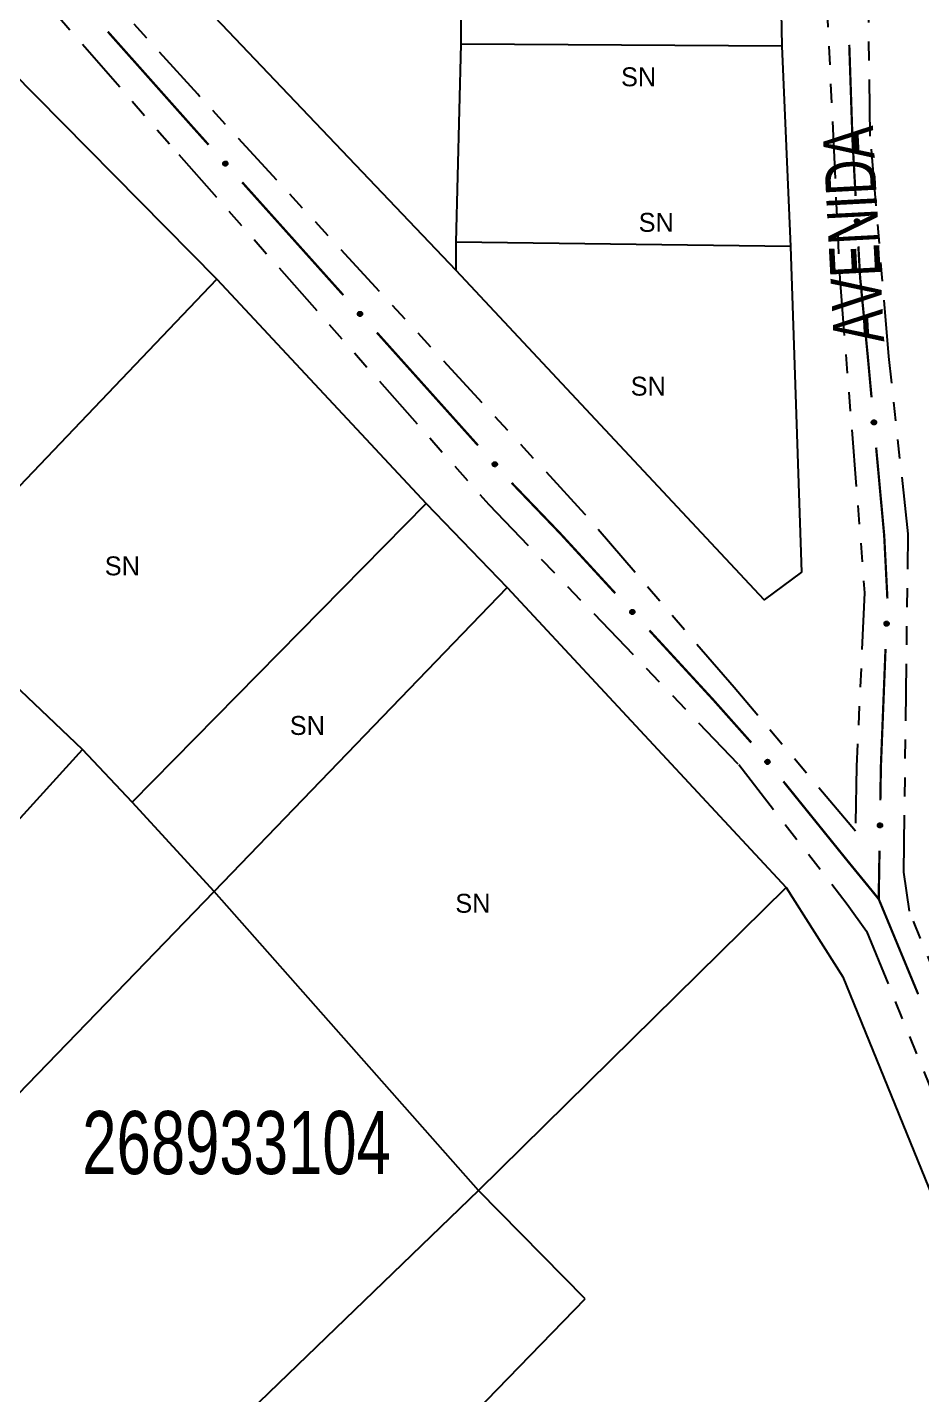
# Model space of a CAD drawing. Extents: x 207981 to 210201, y 4876477 to 4878908.
# Drawn here: x 209309.6 to 209380.5, y 4877544.4 to 4877652.8 of the extents above; entities that cross this region are included whole.
import ezdxf
from ezdxf.enums import TextEntityAlignment as Align

# ---------------------------------------------------------------- set-up
doc = ezdxf.new("R2010")
doc.units = 0
doc.header["$LTSCALE"] = 1.5
doc.header["$MEASUREMENT"] = 0
doc.linetypes.add('TRACO_25', pattern=[8, 3, -1, 1, -1, 1, -1])
for name, color, linetype in [('CD_MALHA_LOTES', 7, 'CONTINUOUS'), ('CD_TXT_QUADRA', 255, 'CONTINUOUS'), ('RU-QUADRA', 210, 'CONTINUOUS'), ('SV-EIXO-RUA-N-PAV', 6, 'CONTINUOUS'), ('SV-RUA-NAO-PAV', 7, 'CONTINUOUS'), ('SV-TXT-RUA-N-PAV', 7, 'CONTINUOUS'), ('Th_NmrPort', 1, 'CONTINUOUS')]:
    doc.layers.add(name, color=color, linetype=linetype)
doc.styles.add('ARIAL', font='ARIAL.SHX')

msp = doc.modelspace()

# ---------------------------------------------------------------- linework, layer by layer
at = {"layer": 'CD_MALHA_LOTES', "linetype": 'Continuous', "flags": 128}
for points in [[(209343.962007, 4877651.480783), (209344.007566, 4877664.003132)], [(209369.149891, 4877663.391333), (209369.384197, 4877651.324579)], [(209343.571497, 4877633.536856), (209317.016828, 4877661.438784)], [(209306.201066, 4877651.447723), (209324.598942, 4877632.840303)], [(209343.571497, 4877635.782287), (209343.962007, 4877651.480783)], [(209369.384197, 4877651.324579), (209343.962007, 4877651.480783)], [(209369.384197, 4877651.324579), (209370.087115, 4877635.430829)], [(209343.571497, 4877633.536856), (209343.571497, 4877635.782287)], [(209370.087115, 4877635.430829), (209343.571497, 4877635.782287)], [(209370.087115, 4877635.430829), (209370.946236, 4877609.618128), (209367.978362, 4877607.431273), (209343.571497, 4877633.536856)], [(209300.878673, 4877607.988501), (209324.598942, 4877632.840303)], [(209324.598942, 4877632.840303), (209341.194749, 4877615.071055)], [(209317.893566, 4877591.392695), (209341.194749, 4877615.071055)], [(209341.194749, 4877615.071055), (209347.606766, 4877608.407587)], [(209324.389399, 4877584.310141), (209347.606766, 4877608.407587)], [(209347.606766, 4877608.407587), (209369.734508, 4877584.645409)], [(209313.944184, 4877595.579585), (209300.878673, 4877607.988501)], [(209274.893583, 4877552.567329), (209313.944184, 4877595.579585)], [(209317.893566, 4877591.392695), (209313.944184, 4877595.579585)], [(209324.389399, 4877584.310141), (209317.893566, 4877591.392695)], [(209345.343701, 4877560.63178), (209369.734508, 4877584.645409)], [(209369.734508, 4877584.645409), (209374.218729, 4877577.562855), (209388.719106, 4877541.940543)], [(209278.541387, 4877536.953419), (209324.389399, 4877584.310141)], [(209345.343701, 4877560.63178), (209324.389399, 4877584.310141)], [(209345.343701, 4877560.63178), (209296.939264, 4877513.945596)], [(209353.809239, 4877552.040516), (209345.343701, 4877560.63178)], [(209339.895583, 4877537.707774), (209353.809239, 4877552.040516)]]:
    msp.add_lwpolyline(points, dxfattribs=at)
at = {"layer": 'RU-QUADRA', "linetype": 'Continuous', "flags": 128}
for points in [[(209316.548216, 4877897.384827), (209362.081663, 4877898.868764), (209364.619977, 4877825.570068), (209367.431648, 4877825.491966), (209368.525075, 4877745.710806), (209368.837483, 4877734.34697), (209369.149891, 4877723.334593), (209369.306095, 4877712.51747), (209369.115598, 4877700.843053), (209369.231913, 4877687.117812), (209369.227993, 4877675.340934), (209369.149891, 4877663.391333), (209369.384197, 4877651.324579), (209370.087115, 4877635.430829), (209370.946236, 4877609.618128), (209367.978362, 4877607.431273), (209343.571497, 4877633.536856), (209317.016828, 4877661.438784), (209316.938726, 4877665.031474), (209317.563542, 4877700.177359), (209317.87595, 4877750.553128), (209316.626318, 4877849.195913)], [(209274.195698, 4877617.400721), (209282.983699, 4877626.302561), (209306.201066, 4877651.447723), (209324.598942, 4877632.840303), (209341.194749, 4877615.071055), (209347.606766, 4877608.407587), (209369.734508, 4877584.645409), (209374.218729, 4877577.562855), (209388.719106, 4877541.940543), (209355.778943, 4877518.765085), (209345.804696, 4877511.766348), (209337.59061, 4877505.857235), (209331.220502, 4877501.373015), (209316.301039, 4877490.853955), (209304.985716, 4877504.306617), (209296.939264, 4877513.945596), (209278.541387, 4877536.953419), (209274.893252, 4877540.796972), (209269.431578, 4877546.551207), (209255.722985, 4877564.130461), (209240.401617, 4877583.161213), (209251.691046, 4877594.934475), (209266.528582, 4877608.965623)]]:
    msp.add_lwpolyline(points, close=True, dxfattribs=at)
at = {"layer": 'SV-EIXO-RUA-N-PAV', "const_width": 0.18}
for points in [[(209322.462111, 4877645.157828), (209315.960216, 4877652.465742)], [(209374.734707, 4877651.425895), (209374.971058, 4877644.429886)], [(209322.60787, 4877644.995223), (209322.462111, 4877645.157828)], [(209323.942838, 4877643.505974), (209322.60787, 4877644.995223)], [(209374.971058, 4877644.429886), (209374.98714, 4877643.953874)], [(209374.98714, 4877643.953874), (209375.237082, 4877639.437068)], [(209334.622575, 4877631.591981), (209326.612772, 4877640.527475)], [(209375.458088, 4877635.443178), (209375.56859, 4877633.446233)], [(209375.56859, 4877633.446233), (209375.594218, 4877632.983101)], [(209375.594218, 4877632.983101), (209376.12993, 4877627.472922)], [(209345.302312, 4877619.677989), (209337.292509, 4877628.613483)], [(209376.12993, 4877627.472922), (209376.201297, 4877626.738867)], [(209376.201297, 4877626.738867), (209376.499355, 4877623.490027)], [(209376.864793, 4877619.506755), (209377.41295, 4877613.531847)], [(209351.846742, 4877612.671485), (209347.975427, 4877616.702442)], [(209352.125046, 4877612.3689), (209351.846742, 4877612.671485)], [(209377.41295, 4877613.531847), (209377.502179, 4877612.559252)], [(209377.502179, 4877612.559252), (209377.757272, 4877607.542413)], [(209356.186795, 4877607.95277), (209352.125046, 4877612.3689)], [(209364.008715, 4877599.4484), (209358.894627, 4877605.008684)], [(209377.608531, 4877603.545577), (209377.253545, 4877594.55258)], [(209364.304681, 4877599.115438), (209364.008715, 4877599.4484)], [(209366.962137, 4877596.125801), (209364.304681, 4877599.115438)], [(209377.242002, 4877594.260176), (209377.197443, 4877591.553175)], [(209377.253545, 4877594.55258), (209377.242002, 4877594.260176)], [(209374.456584, 4877586.91912), (209369.510084, 4877593.043358)], [(209377.131608, 4877587.553717), (209377.082232, 4877584.554123)], [(209374.537351, 4877586.820292), (209374.456584, 4877586.91912)], [(209377.068551, 4877583.723031), (209374.537351, 4877586.820292)], [(209377.082232, 4877584.554123), (209377.068551, 4877583.723031)], [(209377.068551, 4877583.723031), (209380.196289, 4877576.176742)]]:
    msp.add_lwpolyline(points, dxfattribs=at)
at = {"layer": 'SV-EIXO-RUA-N-PAV'}
for points in [[(209325.29174, 4877641.836259), (209325.242872, 4877641.838235), (209325.201276, 4877641.849926), (209325.169389, 4877641.869662), (209325.145759, 4877641.89445), (209325.124441, 4877641.922532), (209325.109194, 4877641.955586), (209325.100398, 4877641.996021), (209325.102036, 4877642.045057), (209325.116813, 4877642.086881), (209325.134489, 4877642.119177), (209325.158918, 4877642.145305), (209325.186545, 4877642.165558), (209325.221403, 4877642.18026), (209325.262467, 4877642.188774), (209325.311735, 4877642.185934), (209325.352436, 4877642.174192), (209325.382777, 4877642.154293), (209325.408889, 4877642.129568), (209325.430309, 4877642.100638), (209325.445089, 4877642.068105), (209325.453587, 4877642.026744), (209325.450139, 4877641.978154), (209325.438892, 4877641.937426), (209325.419424, 4877641.906814), (209325.394503, 4877641.881655), (209325.366597, 4877641.85993), (209325.334008, 4877641.84322), (209325.29174, 4877641.836259)], [(209375.449558, 4877637.589666), (209375.486458, 4877637.557566), (209375.511608, 4877637.522432), (209375.52415, 4877637.487091), (209375.52709, 4877637.452971), (209375.526165, 4877637.417726), (209375.517394, 4877637.382398), (209375.498973, 4877637.345343), (209375.467032, 4877637.308102), (209375.429347, 4877637.284704), (209375.395357, 4877637.270554), (209375.359956, 4877637.26544), (209375.325732, 4877637.266912), (209375.289336, 4877637.277237), (209375.251967, 4877637.296271), (209375.215297, 4877637.329295), (209375.190877, 4877637.363909), (209375.179643, 4877637.398411), (209375.174728, 4877637.434034), (209375.176102, 4877637.470005), (209375.184912, 4877637.504634), (209375.204145, 4877637.542224), (209375.237219, 4877637.577986), (209375.271464, 4877637.602736), (209375.305799, 4877637.614451), (209375.340979, 4877637.618501), (209375.376341, 4877637.618004), (209375.412221, 4877637.610665), (209375.449558, 4877637.589666)], [(209335.971478, 4877629.922267), (209335.922609, 4877629.924243), (209335.881013, 4877629.935934), (209335.849126, 4877629.95567), (209335.825496, 4877629.980457), (209335.804178, 4877630.008539), (209335.788931, 4877630.041593), (209335.780135, 4877630.082028), (209335.781773, 4877630.131064), (209335.79655, 4877630.172888), (209335.814227, 4877630.205185), (209335.838655, 4877630.231313), (209335.866282, 4877630.251565), (209335.901141, 4877630.266268), (209335.942204, 4877630.274781), (209335.991472, 4877630.271941), (209336.032173, 4877630.2602), (209336.062514, 4877630.2403), (209336.088626, 4877630.215575), (209336.110047, 4877630.186645), (209336.124826, 4877630.154112), (209336.133324, 4877630.112752), (209336.129876, 4877630.064162), (209336.118629, 4877630.023434), (209336.099161, 4877629.992821), (209336.07424, 4877629.967662), (209336.046334, 4877629.945938), (209336.013746, 4877629.929228), (209335.971478, 4877629.922267)], [(209376.778568, 4877621.651527), (209376.816606, 4877621.620784), (209376.843011, 4877621.586583), (209376.856824, 4877621.551719), (209376.860996, 4877621.517729), (209376.861349, 4877621.482473), (209376.853862, 4877621.44685), (209376.836795, 4877621.409153), (209376.806222, 4877621.37078), (209376.769409, 4877621.346033), (209376.735954, 4877621.330662), (209376.70076, 4877621.32427), (209376.666506, 4877621.324502), (209376.62976, 4877621.333503), (209376.591727, 4877621.351172), (209376.553885, 4877621.382847), (209376.528228, 4877621.416554), (209376.515753, 4877621.450627), (209376.509551, 4877621.486048), (209376.509623, 4877621.522045), (209376.517173, 4877621.556971), (209376.535032, 4877621.595233), (209376.566791, 4877621.632169), (209376.600117, 4877621.658142), (209376.634006, 4877621.671092), (209376.669016, 4877621.676413), (209376.704372, 4877621.677196), (209376.740495, 4877621.671161), (209376.778568, 4877621.651527)], [(209346.651215, 4877618.008275), (209346.602346, 4877618.01025), (209346.56075, 4877618.021941), (209346.528863, 4877618.041677), (209346.505233, 4877618.066465), (209346.483915, 4877618.094547), (209346.468668, 4877618.127601), (209346.459872, 4877618.168036), (209346.46151, 4877618.217072), (209346.476287, 4877618.258896), (209346.493964, 4877618.291192), (209346.518392, 4877618.31732), (209346.546019, 4877618.337573), (209346.580878, 4877618.352275), (209346.621942, 4877618.360789), (209346.671209, 4877618.357949), (209346.71191, 4877618.346208), (209346.742251, 4877618.326308), (209346.768363, 4877618.301583), (209346.789784, 4877618.272653), (209346.804563, 4877618.24012), (209346.813061, 4877618.198759), (209346.809613, 4877618.15017), (209346.798366, 4877618.109441), (209346.778898, 4877618.078829), (209346.753977, 4877618.05367), (209346.726071, 4877618.031945), (209346.693483, 4877618.015235), (209346.651215, 4877618.008275)], [(209357.556955, 4877606.300455), (209357.508065, 4877606.301805), (209357.466323, 4877606.312963), (209357.434186, 4877606.33229), (209357.410241, 4877606.356773), (209357.388565, 4877606.384579), (209357.372897, 4877606.417436), (209357.363584, 4877606.457755), (209357.364594, 4877606.506807), (209357.378834, 4877606.548817), (209357.396096, 4877606.581337), (209357.420188, 4877606.607776), (209357.447554, 4877606.62838), (209357.482222, 4877606.643527), (209357.523173, 4877606.652566), (209357.572473, 4877606.650357), (209357.613321, 4877606.639137), (209357.643914, 4877606.619628), (209357.67034, 4877606.595239), (209357.692129, 4877606.566585), (209357.707324, 4877606.534244), (209357.71635, 4877606.492996), (209357.713525, 4877606.444366), (209357.7028, 4877606.403497), (209357.683725, 4877606.372638), (209357.659128, 4877606.347162), (209357.631503, 4877606.325082), (209357.59913, 4877606.307956), (209357.556955, 4877606.300455)], [(209377.803079, 4877605.683247), (209377.836777, 4877605.647801), (209377.858491, 4877605.610445), (209377.867633, 4877605.574076), (209377.867333, 4877605.539831), (209377.863079, 4877605.504832), (209377.851005, 4877605.470491), (209377.829162, 4877605.435346), (209377.793841, 4877605.401292), (209377.754112, 4877605.381564), (209377.718936, 4877605.370693), (209377.683209, 4877605.368951), (209377.649278, 4877605.373653), (209377.614022, 4877605.387374), (209377.578621, 4877605.409858), (209377.545239, 4877605.446203), (209377.524203, 4877605.482971), (209377.516283, 4877605.518381), (209377.514759, 4877605.554309), (209377.51953, 4877605.589989), (209377.531577, 4877605.62363), (209377.554278, 4877605.659232), (209377.590588, 4877605.691705), (209377.62702, 4877605.713105), (209377.662309, 4877605.721519), (209377.697715, 4877605.722223), (209377.732871, 4877605.718384), (209377.767896, 4877605.707684), (209377.803079, 4877605.683247)], [(209368.258053, 4877594.418298), (209368.209351, 4877594.422782), (209368.168411, 4877594.436595), (209368.13758, 4877594.457944), (209368.115256, 4877594.483913), (209368.095408, 4877594.513053), (209368.08188, 4877594.546847), (209368.075174, 4877594.587681), (209368.079329, 4877594.636568), (209368.096236, 4877594.677577), (209368.115549, 4877594.708923), (209368.141288, 4877594.733761), (209368.169919, 4877594.752567), (209368.205487, 4877594.765458), (209368.246934, 4877594.771851), (209368.29599, 4877594.766483), (209368.336034, 4877594.752665), (209368.365313, 4877594.731233), (209368.390119, 4877594.705199), (209368.410025, 4877594.675206), (209368.423113, 4877594.641957), (209368.429474, 4877594.600214), (209368.423534, 4877594.551866), (209368.41021, 4877594.511769), (209368.389194, 4877594.482198), (209368.363013, 4877594.458352), (209368.334028, 4877594.438091), (209368.300623, 4877594.423077), (209368.258053, 4877594.418298)], [(209377.276956, 4877589.695295), (209377.31146, 4877589.660632), (209377.334026, 4877589.623786), (209377.344003, 4877589.587637), (209377.344489, 4877589.553394), (209377.341041, 4877589.518306), (209377.32976, 4877589.483697), (209377.308731, 4877589.448059), (209377.274202, 4877589.413202), (209377.234937, 4877589.392566), (209377.200021, 4877589.380889), (209377.164344, 4877589.378326), (209377.130313, 4877589.382246), (209377.094751, 4877589.395153), (209377.058843, 4877589.416817), (209377.024634, 4877589.452385), (209377.002758, 4877589.48866), (209376.994026, 4877589.523878), (209376.991676, 4877589.559762), (209376.995626, 4877589.595542), (209377.006895, 4877589.629451), (209377.028773, 4877589.665566), (209377.064326, 4877589.698865), (209377.100256, 4877589.721097), (209377.135343, 4877589.730321), (209377.170723, 4877589.731838), (209377.205958, 4877589.728808), (209377.24122, 4877589.718916), (209377.276956, 4877589.695295)]]:
    msp.add_lwpolyline(points, close=True, dxfattribs=at)
for points in [[(209325.29174, 4877641.836259), (209325.100398, 4877641.996021)], [(209325.334008, 4877641.84322), (209325.102036, 4877642.045057)], [(209325.313652, 4877641.841566), (209325.10497, 4877642.01917)], [(209325.242872, 4877641.838235), (209325.109194, 4877641.955586)], [(209325.265165, 4877641.838417), (209325.110046, 4877641.970578)], [(209325.347251, 4877641.855192), (209325.112156, 4877642.062261)], [(209325.366597, 4877641.85993), (209325.116813, 4877642.086881)], [(209325.219131, 4877641.844797), (209325.123461, 4877641.933125)], [(209325.201276, 4877641.849926), (209325.124441, 4877641.922532)], [(209325.377206, 4877641.872881), (209325.127644, 4877642.098135)], [(209325.394503, 4877641.881655), (209325.134489, 4877642.119177)], [(209325.405551, 4877641.896457), (209325.149823, 4877642.132676)], [(209325.419424, 4877641.906814), (209325.158918, 4877642.145305)], [(209325.427414, 4877641.925218), (209325.175119, 4877642.153519)], [(209325.438892, 4877641.937426), (209325.186545, 4877642.165558)], [(209325.443813, 4877641.960075), (209325.207912, 4877642.170087)], [(209325.450139, 4877641.978154), (209325.221403, 4877642.18026)], [(209325.448161, 4877642.004287), (209325.244348, 4877642.182591)], [(209325.453587, 4877642.026744), (209325.262467, 4877642.188774)], [(209325.44389, 4877642.049937), (209325.292625, 4877642.181887)], [(209325.445089, 4877642.068105), (209325.311735, 4877642.185934)], [(209325.434329, 4877642.087179), (209325.336732, 4877642.175612)], [(209325.430309, 4877642.100638), (209325.352436, 4877642.174192)], [(209375.181382, 4877637.483021), (209375.202244, 4877637.352981)], [(209375.184912, 4877637.504634), (209375.215297, 4877637.329295)], [(209375.197209, 4877637.518062), (209375.23274, 4877637.320503)], [(209375.204145, 4877637.542224), (209375.251967, 4877637.296271)], [(209375.222422, 4877637.556356), (209375.269972, 4877637.289765)], [(209375.237219, 4877637.577986), (209375.289336, 4877637.277237)], [(209375.253462, 4877637.588139), (209375.306225, 4877637.276738)], [(209375.271464, 4877637.602736), (209375.325732, 4877637.266912)], [(209375.288056, 4877637.605086), (209375.342176, 4877637.269162)], [(209375.305799, 4877637.614451), (209375.359956, 4877637.26544)], [(209375.323102, 4877637.613858), (209375.37495, 4877637.269609)], [(209375.340979, 4877637.618501), (209375.395357, 4877637.270554)], [(209375.359963, 4877637.614532), (209375.413858, 4877637.282694)], [(209375.376341, 4877637.618004), (209375.429347, 4877637.284704)], [(209375.394401, 4877637.609604), (209375.448376, 4877637.301004)], [(209375.412221, 4877637.610665), (209375.467032, 4877637.308102)], [(209375.429141, 4877637.599227), (209375.48093, 4877637.330137)], [(209375.449558, 4877637.589666), (209375.498973, 4877637.345343)], [(209375.468948, 4877637.571364), (209375.507354, 4877637.371231)], [(209375.486458, 4877637.557566), (209375.517394, 4877637.382398)], [(209375.500881, 4877637.5376), (209375.520306, 4877637.408847)], [(209375.511608, 4877637.522432), (209375.526165, 4877637.417726)], [(209375.176102, 4877637.470005), (209375.190877, 4877637.363909)], [(209335.971478, 4877629.922267), (209335.780135, 4877630.082028)], [(209336.013746, 4877629.929228), (209335.781773, 4877630.131064)], [(209335.993389, 4877629.927574), (209335.784707, 4877630.105178)], [(209335.922609, 4877629.924243), (209335.788931, 4877630.041593)], [(209335.944902, 4877629.924425), (209335.789783, 4877630.056585)], [(209336.026988, 4877629.941199), (209335.791893, 4877630.148269)], [(209336.046334, 4877629.945938), (209335.79655, 4877630.172888)], [(209335.898868, 4877629.930805), (209335.803198, 4877630.019133)], [(209335.881013, 4877629.935934), (209335.804178, 4877630.008539)], [(209336.056943, 4877629.958889), (209335.807381, 4877630.184142)], [(209336.07424, 4877629.967662), (209335.814227, 4877630.205185)], [(209336.085288, 4877629.982464), (209335.82956, 4877630.218684)], [(209336.099161, 4877629.992821), (209335.838655, 4877630.231313)], [(209336.107151, 4877630.011225), (209335.854856, 4877630.239527)], [(209336.118629, 4877630.023434), (209335.866282, 4877630.251565)], [(209336.12355, 4877630.046083), (209335.887649, 4877630.256095)], [(209336.129876, 4877630.064162), (209335.901141, 4877630.266268)], [(209336.127898, 4877630.090295), (209335.924086, 4877630.268599)], [(209336.133324, 4877630.112752), (209335.942204, 4877630.274781)], [(209336.123627, 4877630.135944), (209335.972362, 4877630.267894)], [(209336.124826, 4877630.154112), (209335.991472, 4877630.271941)], [(209336.114066, 4877630.173186), (209336.016469, 4877630.26162)], [(209336.110047, 4877630.186645), (209336.032173, 4877630.2602)], [(209376.509623, 4877621.522045), (209376.528228, 4877621.416554)], [(209376.514427, 4877621.535245), (209376.539983, 4877621.406045)], [(209376.517173, 4877621.556971), (209376.553885, 4877621.382847)], [(209376.528975, 4877621.570836), (209376.571635, 4877621.374692)], [(209376.535032, 4877621.595233), (209376.591727, 4877621.351172)], [(209376.552786, 4877621.610017), (209376.609956, 4877621.345322)], [(209376.566791, 4877621.632169), (209376.62976, 4877621.333503)], [(209376.582655, 4877621.642903), (209376.646656, 4877621.333616)], [(209376.600117, 4877621.658142), (209376.666506, 4877621.324502)], [(209376.616613, 4877621.661091), (209376.682858, 4877621.327346)], [(209376.634006, 4877621.671092), (209376.70076, 4877621.32427)], [(209376.651319, 4877621.671126), (209376.715594, 4877621.328979)], [(209376.669016, 4877621.676413), (209376.735954, 4877621.330662)], [(209376.688131, 4877621.673133), (209376.754003, 4877621.343464)], [(209376.704372, 4877621.677196), (209376.769409, 4877621.346033)], [(209376.722725, 4877621.669456), (209376.787836, 4877621.363011)], [(209376.740495, 4877621.671161), (209376.806222, 4877621.37078)], [(209376.757817, 4877621.660343), (209376.819313, 4877621.393304)], [(209376.778568, 4877621.651527), (209376.836795, 4877621.409153)], [(209376.798607, 4877621.633939), (209376.844233, 4877621.435328)], [(209376.816606, 4877621.620784), (209376.853862, 4877621.44685)], [(209376.831742, 4877621.601353), (209376.855814, 4877621.473387)], [(209376.843011, 4877621.586583), (209376.861349, 4877621.482473)], [(209346.651215, 4877618.008275), (209346.459872, 4877618.168036)], [(209346.693483, 4877618.015235), (209346.46151, 4877618.217072)], [(209346.673126, 4877618.013581), (209346.464444, 4877618.191185)], [(209346.602346, 4877618.01025), (209346.468668, 4877618.127601)], [(209346.624639, 4877618.010432), (209346.46952, 4877618.142593)], [(209346.706725, 4877618.027207), (209346.47163, 4877618.234276)], [(209346.726071, 4877618.031945), (209346.476287, 4877618.258896)], [(209346.578605, 4877618.016812), (209346.482935, 4877618.105141)], [(209346.56075, 4877618.021941), (209346.483915, 4877618.094547)], [(209346.73668, 4877618.044896), (209346.487118, 4877618.27015)], [(209346.753977, 4877618.05367), (209346.493964, 4877618.291192)], [(209346.765025, 4877618.068472), (209346.509297, 4877618.304691)], [(209346.778898, 4877618.078829), (209346.518392, 4877618.31732)], [(209346.786888, 4877618.097233), (209346.534593, 4877618.325534)], [(209346.798366, 4877618.109441), (209346.546019, 4877618.337573)], [(209346.803287, 4877618.13209), (209346.567386, 4877618.342103)], [(209346.809613, 4877618.15017), (209346.580878, 4877618.352275)], [(209346.807635, 4877618.176303), (209346.603823, 4877618.354607)], [(209346.813061, 4877618.198759), (209346.621942, 4877618.360789)], [(209346.803364, 4877618.221952), (209346.652099, 4877618.353902)], [(209346.804563, 4877618.24012), (209346.671209, 4877618.357949)], [(209346.793803, 4877618.259194), (209346.696206, 4877618.347627)], [(209346.789784, 4877618.272653), (209346.71191, 4877618.346208)], [(209357.556955, 4877606.300455), (209357.363584, 4877606.457755)], [(209357.59913, 4877606.307956), (209357.364594, 4877606.506807)], [(209357.578797, 4877606.306042), (209357.367859, 4877606.480961)], [(209357.508065, 4877606.301805), (209357.372897, 4877606.417436)], [(209357.530354, 4877606.302273), (209357.373557, 4877606.432437)], [(209357.612219, 4877606.320096), (209357.374493, 4877606.52414)], [(209357.631503, 4877606.325082), (209357.378834, 4877606.548817)], [(209357.484243, 4877606.308063), (209357.38745, 4877606.39516)], [(209357.466323, 4877606.312963), (209357.388565, 4877606.384579)], [(209357.641945, 4877606.338168), (209357.38952, 4877606.560209)], [(209357.659128, 4877606.347162), (209357.396096, 4877606.581337)], [(209357.669986, 4877606.362104), (209357.411256, 4877606.595031)], [(209357.683725, 4877606.372638), (209357.420188, 4877606.607776)], [(209357.691479, 4877606.391142), (209357.436283, 4877606.616196)], [(209357.7028, 4877606.403497), (209357.447554, 4877606.62838)], [(209357.70743, 4877606.426207), (209357.468862, 4877606.633183)], [(209357.713525, 4877606.444366), (209357.482222, 4877606.643527)], [(209357.711212, 4877606.470471), (209357.505135, 4877606.646152)], [(209357.71635, 4877606.492996), (209357.523173, 4877606.652566)], [(209357.706358, 4877606.516062), (209357.553416, 4877606.646066)], [(209357.707324, 4877606.534244), (209357.572473, 4877606.650357)], [(209357.696321, 4877606.553179), (209357.5976, 4877606.640356)], [(209357.692129, 4877606.566585), (209357.613321, 4877606.639137)], [(209377.51953, 4877605.589989), (209377.524203, 4877605.482971)], [(209377.526017, 4877605.602448), (209377.534485, 4877605.471017)], [(209377.531577, 4877605.62363), (209377.545239, 4877605.446203)], [(209377.545088, 4877605.635834), (209377.561772, 4877605.4358)], [(209377.554278, 4877605.659232), (209377.578621, 4877605.409858)], [(209377.57381, 4877605.671571), (209377.59593, 4877605.401678)], [(209377.590588, 4877605.691705), (209377.614022, 4877605.387374)], [(209377.607717, 4877605.700276), (209377.630788, 4877605.385281)], [(209377.62702, 4877605.713105), (209377.649278, 4877605.373653)], [(209377.643759, 4877605.713875), (209377.665862, 4877605.374337)], [(209377.662309, 4877605.721519), (209377.683209, 4877605.368951)], [(209377.679478, 4877605.719293), (209377.698531, 4877605.371682)], [(209377.697715, 4877605.722223), (209377.718936, 4877605.370693)], [(209377.716238, 4877605.716476), (209377.738502, 4877605.381029)], [(209377.732871, 4877605.718384), (209377.754112, 4877605.381564)], [(209377.750055, 4877605.708313), (209377.774598, 4877605.395991)], [(209377.767896, 4877605.707684), (209377.793841, 4877605.401292)], [(209377.783657, 4877605.694696), (209377.809761, 4877605.421915)], [(209377.803079, 4877605.683247), (209377.829162, 4877605.435346)], [(209377.82065, 4877605.663193), (209377.839954, 4877605.460325)], [(209377.836777, 4877605.647801), (209377.851005, 4877605.470491)], [(209377.849247, 4877605.626559), (209377.856405, 4877605.496546)], [(209377.858491, 4877605.610445), (209377.863079, 4877605.504832)], [(209368.258053, 4877594.418298), (209368.075174, 4877594.587681)], [(209368.300623, 4877594.423077), (209368.079329, 4877594.636568)], [(209368.280209, 4877594.422472), (209368.080929, 4877594.610565)], [(209368.209351, 4877594.422782), (209368.08188, 4877594.546847)], [(209368.231624, 4877594.421818), (209368.083502, 4877594.561776)], [(209368.314463, 4877594.434353), (209368.09032, 4877594.653229)], [(209368.185979, 4877594.430556), (209368.094974, 4877594.523683)], [(209368.168411, 4877594.436595), (209368.095408, 4877594.513053)], [(209368.334028, 4877594.438091), (209368.096236, 4877594.677577)], [(209368.345288, 4877594.450479), (209368.107631, 4877594.68826)], [(209368.363013, 4877594.458352), (209368.115549, 4877594.708923)], [(209368.374807, 4877594.472567), (209368.131556, 4877594.721616)], [(209368.389194, 4877594.482198), (209368.141288, 4877594.733761)], [(209368.398119, 4877594.500167), (209368.15789, 4877594.741131)], [(209368.41021, 4877594.511769), (209368.169919, 4877594.752567)], [(209368.416288, 4877594.534135), (209368.191491, 4877594.755993)], [(209368.423534, 4877594.551866), (209368.205487, 4877594.765458)], [(209368.422902, 4877594.578066), (209368.228521, 4877594.766608)], [(209368.429474, 4877594.600214), (209368.246934, 4877594.771851)], [(209368.420983, 4877594.623874), (209368.276698, 4877594.763423)], [(209368.423113, 4877594.641957), (209368.29599, 4877594.766483)], [(209368.413348, 4877594.661558), (209368.320424, 4877594.75489)], [(209368.410025, 4877594.675206), (209368.336034, 4877594.752665)], [(209376.995626, 4877589.595542), (209377.002758, 4877589.48866)], [(209377.001825, 4877589.608147), (209377.013312, 4877589.476946)], [(209377.006895, 4877589.629451), (209377.024634, 4877589.452385)], [(209377.020122, 4877589.641963), (209377.041402, 4877589.442366)], [(209377.028773, 4877589.665566), (209377.058843, 4877589.416817)], [(209377.048016, 4877589.678351), (209377.076335, 4877589.409038)], [(209377.064326, 4877589.698865), (209377.094751, 4877589.395153)], [(209377.081254, 4877589.707827), (209377.111561, 4877589.393446)], [(209377.100256, 4877589.721097), (209377.130313, 4877589.382246)], [(209377.116974, 4877589.722251), (209377.146877, 4877589.383312)], [(209377.135343, 4877589.730321), (209377.164344, 4877589.378326)], [(209377.152559, 4877589.728489), (209377.179598, 4877589.381408)], [(209377.170723, 4877589.731838), (209377.200021, 4877589.380889)], [(209377.189373, 4877589.726518), (209377.219344, 4877589.391672)], [(209377.205958, 4877589.728808), (209377.234937, 4877589.392566)], [(209377.223369, 4877589.719135), (209377.255086, 4877589.40746)], [(209377.24122, 4877589.718916), (209377.274202, 4877589.413202)], [(209377.257276, 4877589.706295), (209377.289644, 4877589.434185)], [(209377.276956, 4877589.695295), (209377.308731, 4877589.448059)], [(209377.294983, 4877589.67565), (209377.318946, 4877589.473279)], [(209377.31146, 4877589.660632), (209377.32976, 4877589.483697)], [(209377.324415, 4877589.639684), (209377.33456, 4877589.509869)], [(209377.334026, 4877589.623786), (209377.341041, 4877589.518306)]]:
    msp.add_lwpolyline(points, dxfattribs=at)
at = {"layer": 'SV-RUA-NAO-PAV', "linetype": 'TRACO_25'}
for points in [[(209369.790042, 4877753.400034, 7.461523), (209371.65509, 4877734.683722, 7.536377), (209372.549561, 4877725.374944, 7.536377), (209371.946473, 4877719.985234, 7.536377), (209370.726328, 4877710.277149, 7.536377), (209371.059136, 4877696.227047, 7.636185), (209372.469179, 4877677.978697, 7.810846), (209372.838193, 4877657.325589, 8.808916), (209373.980024, 4877632.869256, 9.582419), (209375.950237, 4877607.999307, 10.405827), (209375.306676, 4877594.236442, 10.730199), (209375.223977, 4877589.102201, 10.555536), (209365.598551, 4877600.498423, 10.780102), (209353.772908, 4877614.235356, 10.87991), (209323.088056, 4877647.505118, 10.680295), (209313.802378, 4877657.709345, 10.60544), (209312.904485, 4877663.454715, 10.60544), (209312.867229, 4877672.0512, 10.60544), (209313.629338, 4877701.589003, 10.006598), (209314.836772, 4877754.356365, 9.432709)], [(209400.540314, 4877542.011369, 11.254185), (209398.68377, 4877541.822356, 11.254185), (209397.631887, 4877542.874238, 11.254185), (209395.668373, 4877545.118254, 11.254185), (209392.692772, 4877549.966528, 11.254185), (209379.521497, 4877582.749986, 10.830006), (209379.056998, 4877585.85921, 10.830006), (209379.405679, 4877612.675889, 10.056502), (209377.875983, 4877626.711543, 9.532516), (209376.401203, 4877644.186633, 8.983578), (209376.113166, 4877664.367265, 8.160171), (209375.442692, 4877677.962761, 7.960557), (209374.350323, 4877696.280949, 7.686088), (209373.930181, 4877710.019591, 7.686088), (209375.274636, 4877719.262714, 7.760943), (209375.610749, 4877725.228729, 7.785895), (209374.686437, 4877735.35415, 7.785895), (209372.585727, 4877753.420254, 7.760943)], [(209274.895509, 4877620.960369, 11.154378), (209277.512041, 4877623.581241, 11.154378), (209300.359458, 4877648.202572, 11.204282), (209305.228906, 4877657.281906, 10.805054), (209306.05941, 4877660.531357, 10.680295), (209321.579181, 4877642.72744, 10.954764), (209346.156641, 4877614.990649, 11.029619), (209365.977678, 4877594.373011, 10.929812), (209374.576215, 4877583.313254, 10.929812), (209376.103356, 4877581.162765, 11.004667), (209389.637579, 4877548.028463, 11.254185), (209392.131184, 4877543.306468, 11.279137), (209393.494482, 4877540.630222, 11.304089), (209393.985361, 4877538.666708, 11.304089), (209393.345246, 4877536.574834, 11.403895)]]:
    msp.add_polyline3d(points, dxfattribs=at)

# ---------------------------------------------------------------- texts
at = {"layer": 'CD_TXT_QUADRA', "style": 'ARIAL', "width": 0.7}
msp.add_text('268933104', height=5, dxfattribs=at).set_placement((209313.929139, 4877561.92016))
at = {"layer": 'SV-TXT-RUA-N-PAV', "style": 'ARIAL', "width": 0.7}
msp.add_text('AVENIDA', height=4, rotation=93, dxfattribs=at).set_placement((209377.509194, 4877627.900429))
at = {"layer": 'Th_NmrPort', "color": 1}
for p in [(209356.641504, 4877648.8916), (209358.038596, 4877637.355068), (209357.407336, 4877624.371448), (209315.716563, 4877610.127502), (209330.382902, 4877597.478419), (209343.503962, 4877583.383566)]:
    msp.add_text('SN', height=1.5, dxfattribs=at).set_placement(p, align=Align.MIDDLE_LEFT)

doc.saveas('drawing.dxf')
